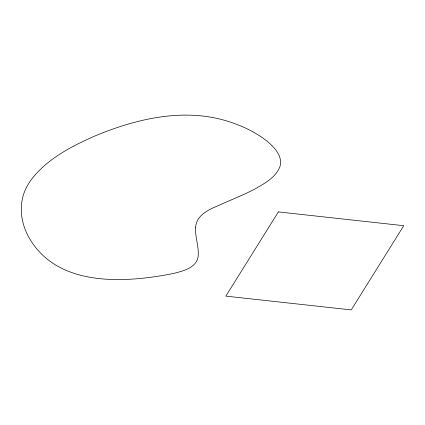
<?xml version="1.0" encoding="UTF-8"?>
<svg xmlns="http://www.w3.org/2000/svg" width="425" height="425" viewBox="0 0 425 425"><rect width="100%" height="100%" fill="white"/><g stroke="black" fill="none" stroke-linecap="round" stroke-linejoin="round"><path stroke-width="0.64" d="M195.601 227.343C194.937 237.352 199.325 247.058 198.061 257.061C195.808 268.43 182.341 271.139 172.863 273.61C123.749 283.247 55.691 287.422 28.071 235.875A224.713 113.374 -4.3 0 1 22.403 220.107C20.607 211.331 20.931 202.093 23.837 193.587A146.827 74.078 -4.3 0 1 31.806 178.957C47.233 159.248 69.976 147.114 92.416 137.084A228.161 115.111 -4.3 0 1 112.896 129.051C148.787 116.333 188.695 109.65 225.914 120.705C240.752 125.184 255.191 131.692 267.346 141.435C274.46 147.433 282.832 156.166 280.054 166.324C275.958 177.326 264.844 183.34 255.202 188.838C245.225 194.129 234.765 198.417 224.389 202.847C213.361 208.154 196.637 212.718 195.601 227.343M278.37 211.916L225.85 296.129L351.231 309.91L403.75 225.696L278.37 211.916"/></g></svg>
